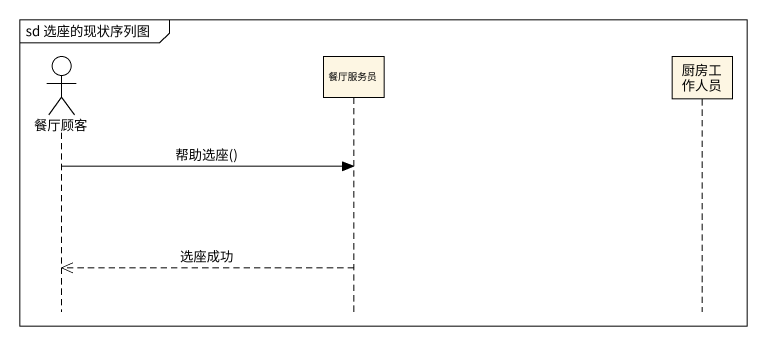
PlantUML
@startuml
mainframe sd 选座的现状序列图
hide footbox
actor 餐厅顾客
participant 餐厅服务员
participant 厨房工作人员

餐厅顾客 -> 餐厅服务员 : 帮助选座()
餐厅服务员 -->> 餐厅顾客 : 选座成功
@enduml
